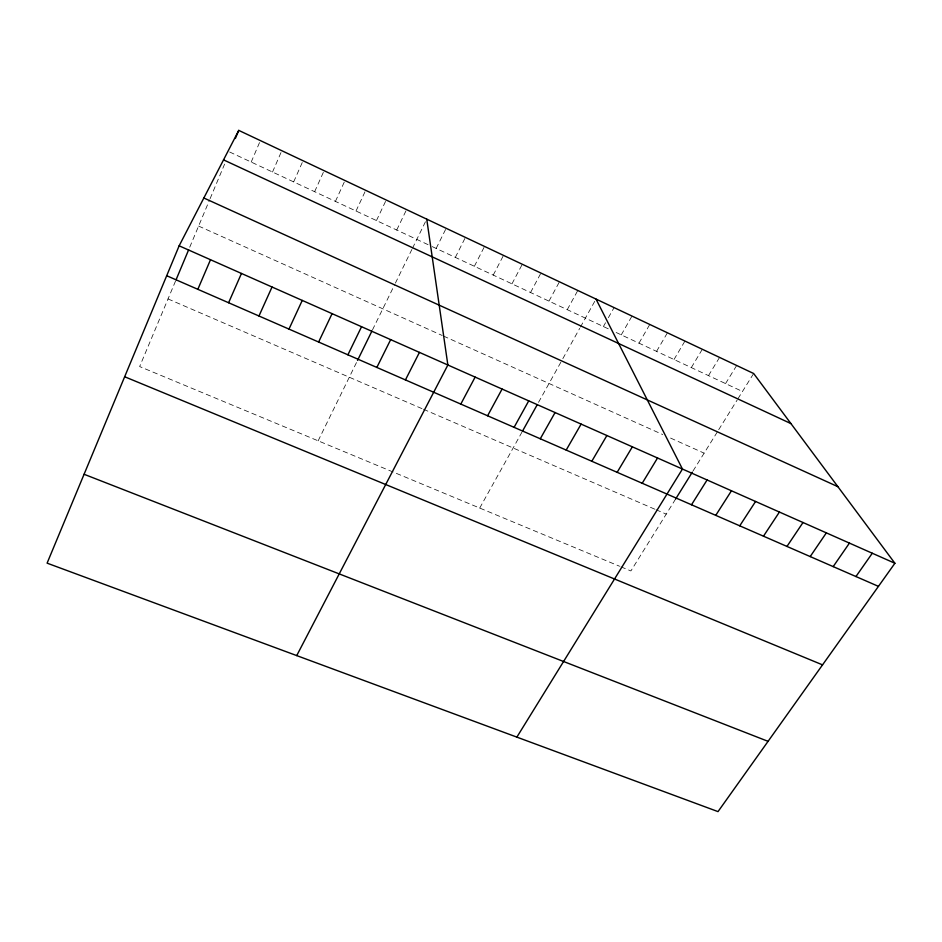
<?xml version="1.0" encoding="UTF-8"?>
<svg xmlns="http://www.w3.org/2000/svg" width="942" height="942" viewBox="0 0 942 942"><rect width="100%" height="100%" fill="white"/><g stroke="black" fill="none" stroke-linecap="round" stroke-linejoin="round"><path stroke-width="0.71" stroke-dasharray="4.71 3.53" d="M175.542 281.034L139.651 366.556L619.601 566.26M189.731 247.216L209.548 199.987M210.101 198.668L224.596 164.132M251.196 162.071L260.369 140.582M272.521 172.021L281.799 150.708M293.668 181.9L303.041 160.741M314.628 191.685L324.107 170.679M335.411 201.4L344.984 180.534M356.017 211.02L365.684 190.319M376.459 220.558L386.208 200.01M396.723 230.025L406.555 209.619M318.149 440.821L357.536 360.409M372.49 329.888L394.792 284.354M395.393 283.118L411.866 249.489M412.49 248.229L426.114 220.404M436.146 248.441L446.155 228.317M455.327 257.39L465.419 237.408M474.368 266.28L484.529 246.427M493.243 275.099L503.487 255.388M511.965 283.836L522.28 264.266M530.546 292.515L540.932 273.062M548.974 301.122L559.442 281.799M567.261 309.659L577.799 290.477M479.713 508.056L521.962 432.131M538.53 402.364L562.15 359.903M562.845 358.655L579.719 328.346M580.425 327.074L596.003 299.073M603.398 326.533L605.529 322.753M608.379 317.701L614.078 307.598M621.261 334.869L632 316.065M638.982 343.147L649.78 324.46M656.562 351.366L667.431 332.797M674.013 359.503L684.94 341.063M691.322 367.592L702.32 349.27M708.502 375.611L719.558 357.407M725.552 383.582L736.668 365.496M675.555 499.119L630.893 570.958L620.849 566.778M693.041 470.988L717.969 430.894M718.699 429.705L737.233 399.914M737.975 398.702L753.647 373.503M168.029 298.932L422.193 408.722M423.511 409.287L654.796 509.186M656.068 509.74L666.229 514.12M198.609 226.068L442.187 335.482M443.517 336.082L662.732 434.556M670.574 438.077L704.133 453.149M229.671 152.015L430.989 246.027M432.284 246.627L608.497 328.923M616.15 332.491L742.473 391.483"/><path stroke-width="1.41" d="M179.145 245.815L47.1 563.151L718.016 811.615L894.9 563.269L753.647 373.503L238.762 130.385L179.145 245.815L894.9 563.269M176.083 279.739L188.635 249.83M235.347 138.498L238.762 130.385M197.844 289.312L210.502 259.721M228.6 302.735L241.458 273.463M258.968 315.994L272.038 287.016M288.982 329.088L302.252 300.416M318.62 342.028L332.079 313.651M347.904 354.804L361.551 326.721M357.536 360.409L371.89 331.113M376.847 367.439L390.671 339.638M405.437 379.92L419.437 352.39M296.73 655.597L447.862 365.001L426.738 219.145M460.803 404.083L475.133 377.094M487.591 415.775L502.086 389.046M514.096 427.338L528.733 400.868M522.645 430.894L537.14 404.86M540.284 438.772L555.073 412.549M566.189 450.076L581.12 424.1M591.812 461.262L606.883 435.522M617.151 472.319L632.353 446.826M642.208 483.258L657.54 457.989M516.864 737.127L682.455 469.045L596.003 299.073M675.555 499.119L692.311 472.166M691.51 504.771L707.089 479.973M715.755 515.356L731.463 490.782M739.753 525.824L755.566 501.474M763.479 536.186L779.411 512.048M786.959 546.431L803.008 522.504M810.202 556.569L826.346 532.866M833.187 566.613L849.437 543.098M855.937 576.539L872.292 553.237M84.085 474.273L768.071 741.342M124.662 376.753L822.531 664.864M166.699 275.723L878.45 586.36M203.837 197.997L837.897 486.696M223.537 159.869L790.927 423.594"/></g></svg>
